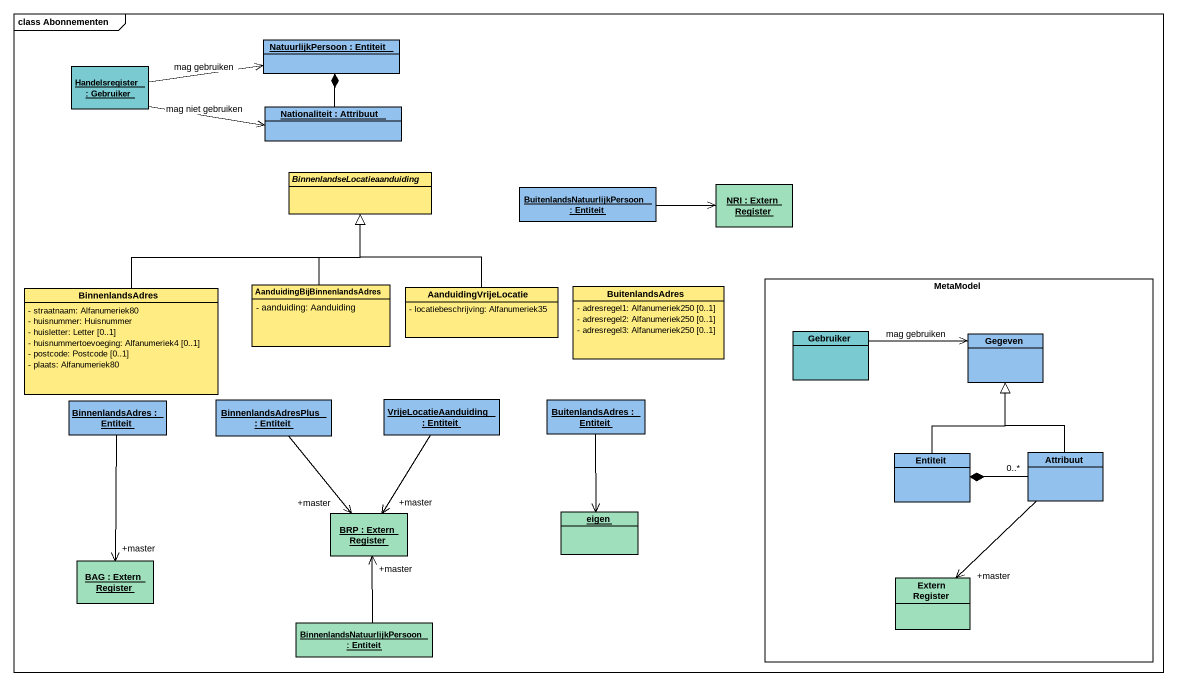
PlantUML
@startuml
mainframe class Abonnementen
hide circle
hide empty members
skinparam classAttributeIconSize 0
object "NatuurlijkPersoon : Entiteit" as NatuurlijkPersoon #93C1ED
object "Handelsregister : Gebruiker" as Handelsregister #7ACBD1
object "Nationaliteit : Attribuut" as Nationaliteit #93C1ED
abstract class "BinnenlandseLocatieaanduiding" as BinnenlandseLocatieaanduidin #FFED83
object "BuitenlandsNatuurlijkPersoon : Entiteit" as BuitenlandsNatuurlijkPersoon #93C1ED
object "NRI : Extern Register" as NRI #9FDFBC
class BinnenlandsAdres #FFED83 {
  - straatnaam: Alfanumeriek80
  - huisnummer: Huisnummer
  - huisletter: Letter [0..1]
  - huisnummertoevoeging: Alfanumeriek4 [0..1]
  - postcode: Postcode [0..1]
  - plaats: Alfanumeriek80
}
class "AanduidingBijBinnenlandsAdres" as AanduidingBijBinnenlandsAdre #FFED83 {
  - aanduiding: Aanduiding
}
class AanduidingVrijeLocatie #FFED83 {
  - locatiebeschrijving: Alfanumeriek35
}
class BuitenlandsAdres #FFED83 {
  - adresregel1: Alfanumeriek250 [0..1]
  - adresregel2: Alfanumeriek250 [0..1]
  - adresregel3: Alfanumeriek250 [0..1]
}
rectangle MetaModel {
  class Gebruiker #7ACBD1
  class Gegeven #93C1ED
  class Entiteit #93C1ED
  class Attribuut #93C1ED
  class "Extern Register" as Extern_Register #9FDFBC
}
object "BinnenlandsAdres : Entiteit" as BinnenlandsAdres_2 #93C1ED
object "BinnenlandsAdresPlus : Entiteit" as BinnenlandsAdresPlus #93C1ED
object "VrijeLocatieAanduiding : Entiteit" as VrijeLocatieAanduiding #93C1ED
object "BuitenlandsAdres : Entiteit" as BuitenlandsAdres_2 #93C1ED
object "BRP : Extern Register" as BRP #9FDFBC
object eigen #9FDFBC
object "BAG : Extern Register" as BAG #9FDFBC
object "BinnenlandsNatuurlijkPersoon : Entiteit" as BinnenlandsNatuurlijkPersoon #9FDFBC
Handelsregister -right-> NatuurlijkPersoon : mag gebruiken
Handelsregister -right-> Nationaliteit : mag niet gebruiken
Nationaliteit -up-* NatuurlijkPersoon
BuitenlandsNatuurlijkPersoon -right-> NRI
BinnenlandsAdres -up-|> BinnenlandseLocatieaanduidin
AanduidingBijBinnenlandsAdre -up-|> BinnenlandseLocatieaanduidin
AanduidingVrijeLocatie -up-|> BinnenlandseLocatieaanduidin
Gebruiker -right-> Gegeven : mag gebruiken
BinnenlandsAdres_2 --> "+master" BAG
BinnenlandsAdresPlus --> "+master" BRP
VrijeLocatieAanduiding --> "+master" BRP
BuitenlandsAdres_2 --> eigen
Entiteit -up-|> Gegeven
Attribuut -up-|> Gegeven
Attribuut "0..*" -left-* Entiteit
Attribuut --> "+master" Extern_Register
BinnenlandsNatuurlijkPersoon -up-> "+master" BRP
@enduml
